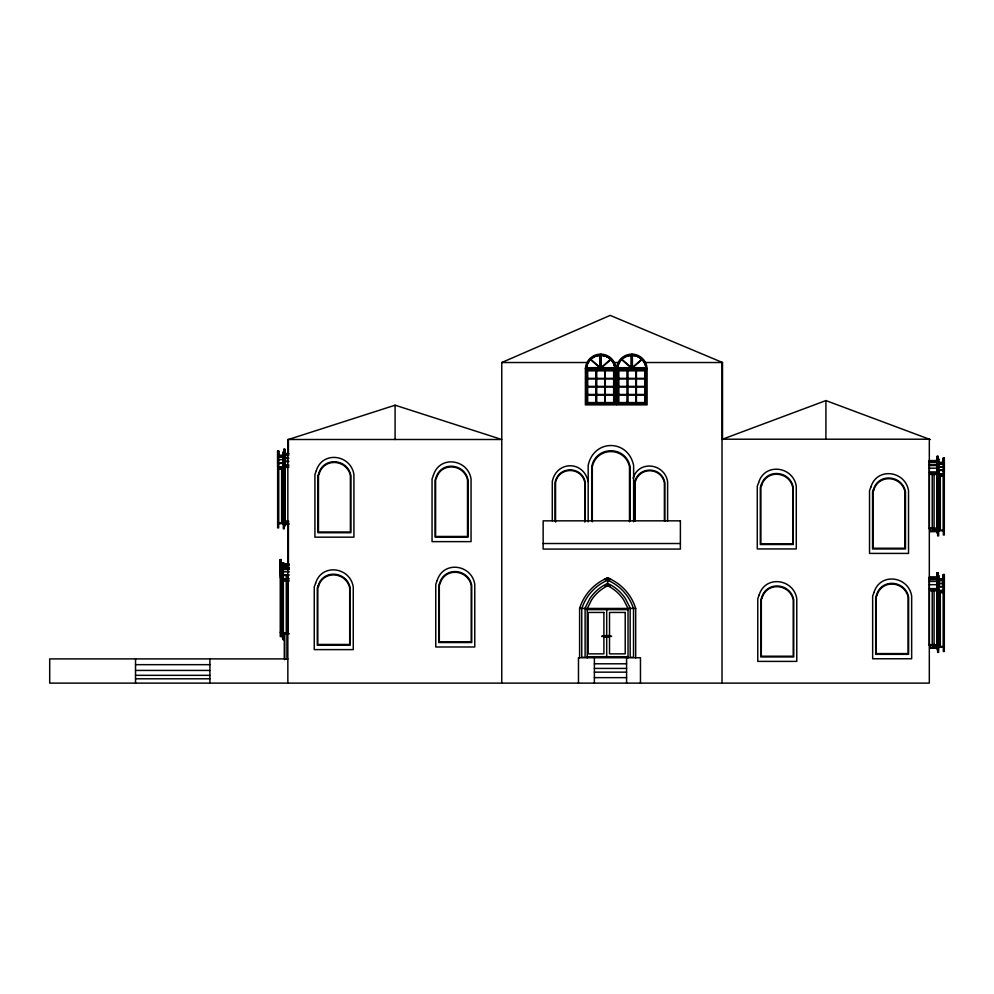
<?xml version="1.0" encoding="UTF-8"?>
<svg xmlns="http://www.w3.org/2000/svg" width="994" height="994" viewBox="0 0 994 994"><rect width="100%" height="100%" fill="white"/><g stroke="black" fill="none" stroke-linecap="round" stroke-linejoin="round"><path stroke-width="1.49" d="M277.649 450.978L277.649 527.913L278.643 527.913L278.643 450.978L277.649 450.978L277.649 466.82L283.824 466.82M278.357 455.737L278.357 523.676M278.643 450.978L278.643 456.084L277.649 456.084M280.246 559.61L280.246 636.545L281.24 636.545L281.24 559.61L280.246 559.61L280.246 575.451L281.24 575.451M281.24 559.61L281.24 564.716L280.246 564.716M282.395 563.461L282.395 637.862L283.352 637.862L283.352 563.461L282.395 563.461L282.395 578.781L289.366 578.781M283.812 563.076L283.812 568.121L283.812 563.076L282.843 563.076L283.812 563.648M283.079 568.071L283.079 633.762M283.352 563.461L283.352 568.394L282.395 568.394M283.315 451.885L283.315 528.82L284.309 528.82L284.309 451.885L283.315 451.885L283.315 467.714L284.023 467.714M283.886 449.251L283.886 526.186L284.868 526.186L284.868 449.251L283.886 449.251L283.886 465.08L288.757 465.08M284.309 451.885L283.315 452.469M284.868 449.251L284.868 454.345L283.886 454.345M287.875 467.329L287.875 466.621M938.634 648.125L929.875 648.125L929.875 644.336M938.634 531.653L929.875 531.653L929.875 527.864M932.223 644.783L932.223 589.02M932.223 528.299L932.223 472.548M932.794 647.417L932.794 644.336M932.794 530.945L932.794 527.864M934.074 644.783L934.074 589.02M934.074 528.299L934.074 472.548M934.646 647.417L934.646 644.336M934.646 530.945L934.646 527.864M937.081 572.793L937.081 649.728L938.075 649.728L938.075 572.793L937.081 572.793L937.081 577.899L938.075 577.899M937.081 456.321L937.081 533.244L938.075 533.244L938.075 456.321L937.081 456.321L937.081 461.415L938.634 461.253M937.367 645.491L937.367 577.551M937.367 529.007L937.367 460.57M937.653 644.684L937.653 652.362L938.634 652.362L938.634 575.427L937.653 575.427L937.653 577.738L938.634 577.738M937.653 528.199L937.653 535.89L938.634 535.89L938.634 458.955L937.653 458.955L938.634 459.539M937.926 648.125L937.926 579.688L938.634 579.688M937.926 531.653L937.926 463.216L938.634 463.216M938.46 646.522L938.46 590.759M938.46 530.038L938.46 474.275M940.312 646.522L940.312 590.759M940.312 530.038L940.312 474.275M943.306 574.532L943.306 651.468L944.3 651.468L944.3 574.532L943.306 574.532L943.306 579.626L944.3 579.626M943.306 458.048L943.306 534.983L944.3 534.983L944.3 458.048L943.306 458.048L943.306 463.154L944.3 463.154M943.592 647.231L943.592 578.794M943.592 530.746L943.592 462.806M586.236 368.55L586.895 365.022A14.475 14.475 0 0 1 597.059 355.417L604.277 355.417A14.475 14.475 0 0 1 614.454 365.022L615.112 368.55M617.373 368.55L618.032 365.022A14.475 14.475 0 0 1 628.196 355.417L635.414 355.417A14.475 14.475 0 0 1 645.591 365.022L646.249 368.55M633.103 478.276C638.769 459.713 664.762 463.452 667.62 481.692L667.62 521.055M601.246 367.407L610.589 359.343A14.189 14.189 0 0 0 601.221 355.305L601.246 367.705L614.665 367.705L614.454 366.326A13.991 13.991 0 0 0 611.459 360.25L610.279 359.02A13.991 13.991 0 0 0 602.662 355.43L601.246 355.33M601.532 367.705L610.863 359.642M632.383 367.407L641.726 359.343A14.189 14.189 0 0 0 632.383 355.33L632.383 367.705L645.802 367.705L645.591 366.326A13.991 13.991 0 0 0 642.596 360.25L641.416 359.02A13.991 13.991 0 0 0 633.799 355.43L632.383 355.33M632.669 367.705L642 359.642M635.675 657.866L635.675 608.44A48.383 48.383 0 0 0 607.645 577.862L604.389 579.328L609.943 581.254A46.233 46.233 0 0 1 632.495 605.855L633.526 608.813L633.526 657.27L630.171 657.27L630.171 607.955L625.338 598.438A43.326 43.326 0 0 0 611.472 585.379L607.645 583.403L603.818 585.379A43.326 43.326 0 0 0 589.951 598.438L585.106 607.955L585.106 657.27L581.751 657.27L581.751 608.813L582.782 605.855A46.233 46.233 0 0 1 605.334 581.254L610.9 579.328L607.645 577.862A48.383 48.383 0 0 0 579.614 608.44L579.614 657.866M628.034 657.866L628.034 608.44L623.549 599.63A41.176 41.176 0 0 0 607.707 585.789L607.582 585.789A41.176 41.176 0 0 0 591.728 599.63L587.255 608.44L587.255 657.866M501.759 683.114L501.759 362.524L610.192 315.384L722.514 362.524L722.514 439.497M605.309 636.992L605.632 635.787M608.005 635.874L608.229 636.707A7.815 7.815 0 0 1 609.918 636.446A12.636 12.636 0 0 1 611.422 636.471L611.546 636.21A22.216 22.216 0 0 0 608.117 635.862L608.229 636.707M929.315 439.211L825.915 400.582L722.514 439.211L929.315 439.211L929.315 683.114L49.7 683.114L49.7 658.898L287.85 658.898M287.85 683.114L287.838 439.497L501.759 439.497L395.09 405.192L288.409 439.497L288.409 453.363M635.675 608.44L579.614 608.44M605.122 635.862L605.122 636.719L605.122 635.862A22.216 22.216 0 0 0 601.817 636.11L601.817 636.471A12.636 12.636 0 0 1 603.321 636.446A7.815 7.815 0 0 1 605.011 636.707M607.93 635.601L608.626 635.787M600.09 355.305L598.686 355.417A13.991 13.991 0 0 0 591.07 358.996L589.889 360.238A13.991 13.991 0 0 0 586.895 366.301L586.671 367.681L600.09 367.681L600.09 355.305A14.189 14.189 0 0 0 590.759 359.319L600.09 367.395M631.227 355.305L629.823 355.417A13.991 13.991 0 0 0 622.207 358.996L621.026 360.238A13.991 13.991 0 0 0 618.019 366.301L617.808 367.681L631.227 367.681L631.227 355.305A14.189 14.189 0 0 0 621.896 359.319L631.227 367.395M501.759 362.524L588.622 362.524M613.447 362.524L618.094 362.524M644.46 362.524L722.514 362.524M585.391 368.55L615.957 368.55L615.957 404.869L585.391 404.869L585.391 368.55A15.308 15.308 0 0 1 600.674 354.125A15.308 15.308 0 0 1 615.957 368.55M616.529 368.55L647.094 368.55L647.094 404.869L616.529 404.869L616.529 368.55A15.308 15.308 0 0 1 631.811 354.125A15.308 15.308 0 0 1 647.094 368.55M587.702 378.366L596.065 378.366L596.065 370.812M613.646 378.366L605.284 378.366L605.284 370.812M618.84 378.366L627.202 378.366L627.202 370.812M644.783 378.366L636.421 378.366L636.421 370.812M587.702 378.9L596.065 378.9L596.065 386.467M613.646 378.9L605.284 378.9L605.284 386.467M618.84 378.9L627.202 378.9L627.202 386.467M644.783 378.9L636.421 378.9L636.421 386.467M587.119 386.38L614.217 386.38M618.256 386.38L645.354 386.38M587.119 387.001L614.292 387.001M618.256 387.001L645.429 387.001L645.429 403.142L618.256 403.104M587.702 394.469L596.065 394.469L596.065 386.914M613.646 394.469L605.284 394.469L605.284 386.914M618.84 394.469L627.202 394.469L627.202 386.914M644.783 394.469L636.421 394.469L636.421 386.914M587.702 395.003L596.065 395.003L596.065 402.57M613.646 395.003L605.284 395.003L605.284 402.57M618.84 395.003L627.202 395.003L627.202 402.57M644.783 395.003L636.421 395.003L636.421 402.57M929.315 439.497L930.459 439.497M283.886 449.822L284.868 449.822M277.649 451.562L278.643 451.562M283.886 451.549L284.868 451.549M277.649 453.289L278.643 453.289M283.886 453.5L288.757 453.5M283.315 454.183L288.757 454.009M284.595 454.705L288.62 454.705M277.649 455.24L283.824 455.24M283.886 455.488L288.757 455.488M277.649 455.737L283.824 455.737M283.315 456.147L284.023 456.147M283.315 456.644L284.023 456.644M937.081 456.892L938.075 456.892M283.315 456.979L284.309 456.979M277.649 457.228L283.824 457.228M283.886 457.886L288.757 457.886M283.315 458.122L284.868 458.11M284.595 458.482L288.62 458.482M937.081 458.619L938.075 458.619M943.306 458.632L944.3 458.632M277.649 459.626L283.824 459.626M277.649 459.849L278.643 459.849M943.306 460.359L944.3 460.359M283.315 460.533L284.023 460.533M938.075 460.57L929.315 460.57L929.315 472.15L938.075 472.15L938.075 456.321M283.315 460.744L284.309 460.744M283.886 461.129L288.757 461.129M929.315 461.079L938.075 461.079M284.595 461.638L288.62 461.638M938.137 462.309L944.3 462.309M929.315 462.558L938.075 462.558M277.649 462.869L284.868 462.695M938.137 462.806L944.3 462.806M278.357 463.366L283.725 463.366M938.224 463.502L943.592 463.502M937.926 463.713L938.634 463.713M283.315 463.763L284.023 463.763M937.653 464.049L938.634 464.049M938.137 464.285L944.3 464.285M277.649 464.434L278.643 464.434M929.315 464.956L938.075 464.956M937.081 465.18L938.075 465.18M283.315 465.341L284.309 465.341M937.926 465.192L938.634 465.192M288.62 465.478L284.595 465.478L284.595 453.5L284.595 521.937M929.315 465.552L937.367 465.552M283.886 466.261L284.868 466.261M284.595 466.621L288.62 466.621M938.137 466.695L944.3 466.695M943.306 466.919L944.3 466.919M278.357 467.205L283.725 467.205M283.886 467.329L288.757 467.329M938.224 467.292L943.592 467.292M937.926 467.602L938.634 467.602M937.653 467.814L938.634 467.814M277.649 468L278.643 468M929.315 468.199L938.075 468.199M278.357 468.36L283.725 468.36M283.315 468.895L284.309 468.895M277.649 469.069L283.824 469.069M937.081 469.764L944.3 469.938M283.315 469.963L284.023 469.963M938.224 470.435L943.592 470.435M937.926 470.833L938.634 470.833M943.306 471.504L944.3 471.504M937.653 472.411L938.634 472.411M937.367 472.548L929.315 472.548L929.315 473.691L937.367 473.691L937.367 474.399M937.081 473.33L938.075 473.33M938.137 473.877L944.3 473.877L944.3 458.048M938.224 474.275L943.592 474.275M938.075 474.399L929.315 474.399L929.315 529.007L938.075 529.007M937.926 474.784L938.634 474.784L938.634 458.955M943.306 475.07L944.3 475.07M938.224 475.43L943.592 475.43L943.592 476.138M937.653 475.964L944.3 476.138M938.634 477.033L937.926 476.325M284.595 521.241L288.62 521.241M283.886 521.937L288.757 521.937M278.357 522.968L283.725 522.968M277.649 523.676L283.824 523.676M285.365 523.875L289.391 523.875M283.315 524.583L284.023 524.583M284.309 524.583L288.185 524.583M929.315 528.299L937.367 528.299M938.224 530.038L943.592 530.038M938.137 530.746L944.3 530.746M937.926 530.945L929.875 530.945L929.875 531.653M543.146 543.519L680.381 543.519M280.246 560.194L281.24 560.194M280.246 561.921L281.24 561.921M280.246 563.871L289.005 563.871M282.395 564.033L283.352 564.033M280.246 564.368L289.005 564.368M280.954 565.064L289.005 565.064M282.843 565.35L283.812 565.35M282.395 565.698L283.352 565.698M280.246 565.859L289.005 565.859M283.812 567.288L288.422 567.288M282.395 567.586L289.366 567.586M283.812 567.785L288.422 567.785M282.395 568.071L289.366 568.071M280.246 568.257L281.24 568.257M280.246 568.481L281.24 568.481M282.395 569.5L289.366 569.5M280.246 571.5L281.24 571.5M282.395 571.823L289.366 571.823M282.395 572.035L283.352 572.035M280.246 573.066L281.24 573.066M937.081 573.376L938.075 573.376M282.395 574.954L289.366 574.954M937.081 575.091L938.075 575.091M943.306 575.116L944.3 575.116M283.079 575.439L288.272 575.439M937.653 576.011L938.634 576.011M282.395 576.47L283.352 576.47M280.246 576.632L281.24 576.632M943.306 576.831L944.3 576.831M938.075 577.054L929.315 577.054L929.315 588.622L938.075 588.622L938.075 572.793M929.315 577.551L938.075 577.551M280.246 577.7L281.24 577.7M929.315 577.762L937.367 578.247M938.137 578.794L944.3 578.794M929.315 579.03L938.075 579.03M283.079 579.154L288.272 579.154M938.137 579.291L944.3 579.291M929.315 579.688L937.367 579.688M282.395 579.912L283.352 579.912M938.224 579.987L943.592 579.987M283.079 580.272L288.272 580.272M937.926 580.185L938.634 580.185M937.653 580.533L938.634 580.533M938.137 580.769L944.3 580.769M282.395 580.956L289.366 580.956M929.315 581.44L938.075 581.44M937.081 581.664L938.634 581.664M938.137 583.18L944.3 583.18M943.306 583.391L944.3 583.391M938.224 583.764L943.592 583.764M937.926 584.074L938.634 584.074M937.653 584.298L938.634 584.298M929.315 584.683L938.075 584.683M937.081 586.249L938.075 586.249M938.137 586.41L944.3 586.41M938.224 586.92L943.592 586.92M937.926 587.317L938.634 587.317M943.306 587.988L944.3 587.988M937.653 588.883L938.634 588.883M937.367 589.02L929.315 589.02L929.315 590.175L937.367 590.175L937.367 590.871M937.081 589.802L938.075 589.802M938.137 590.361L944.3 590.361L944.3 574.532M943.592 590.759L929.315 590.871L929.315 645.491L938.075 645.491M937.926 591.256L938.634 591.256L938.634 575.427M943.306 591.542L944.3 591.542M938.224 591.902L943.592 591.902L943.592 592.61M937.653 592.449L938.634 592.449M938.137 592.61L944.3 592.61M938.634 593.517L937.926 592.809M586.895 609.633L628.034 609.633M280.246 632.308L281.24 632.308M283.079 633.079L288.272 633.079M282.395 633.762L289.366 633.762M929.315 644.783L937.367 644.783M938.224 646.522L943.592 646.522M938.137 647.231L944.3 647.231M937.926 647.417L929.875 647.417L929.875 648.125M586.895 656.686L628.034 656.686M594.387 663.793L626.58 663.793M135.532 664.663L209.908 664.663M594.387 668.415L626.58 668.415M135.532 670.428L209.908 670.428M594.387 672.155L626.58 672.155M135.532 675.336L209.908 675.336M594.387 677.635L626.58 677.635M135.532 678.79L209.908 678.79M605.122 637.005L604.501 636.657M607.756 636.918L608.813 636.11M621.61 359.617L630.942 367.681M590.473 359.617L599.804 367.681M644.795 386.43L644.783 370.812L618.84 370.812L618.84 386.467M613.658 386.43L613.646 370.812L587.702 370.812L587.702 386.467M588.075 481.444C583.726 460.545 556.628 460.545 552.291 481.444L552.291 520.806M937.926 463.216L937.926 475.182M937.926 579.688L937.926 591.654M937.653 575.427L937.653 577.738M825.915 400.582L825.915 439.211M722.017 362.524L722.017 683.114M664.837 521.266L664.837 482.711C661.669 465.925 637.8 465.925 634.632 482.711L634.632 521.266M664.377 520.769L664.377 482.711C660.96 466.795 638.508 466.795 635.091 482.711L635.091 520.769M645.354 403.142L645.354 370.277L618.256 370.277L618.256 403.142M644.783 386.914L644.783 402.57L618.84 402.57L618.84 386.914M640.459 683.114L640.459 657.742L578.471 657.742L578.471 683.114M635.849 370.812L635.849 378.366L627.487 378.366L627.487 370.812M635.849 386.467L635.849 378.9L627.487 378.9L627.487 386.467M635.849 386.914L635.849 394.469L627.487 394.469L627.487 386.914M635.849 402.57L635.849 395.003L627.487 395.003L627.487 402.57M633.625 521.775L633.625 465.453C628.109 438.901 593.691 438.901 588.175 465.453L588.175 521.775M632.097 354.162L632.097 367.991L646.15 367.991A14.276 14.276 0 0 0 632.097 355.02M630.084 520.955L630.084 466.758C626.046 445.436 595.741 445.436 591.716 466.758L591.716 520.955M629.488 521.788L629.488 466.758C625.164 446.542 596.636 446.542 592.312 466.758L592.312 521.788M627.773 370.812L627.773 378.366M627.773 378.9L627.773 386.467M627.773 386.914L627.773 394.469M627.773 395.003L627.773 402.57M626.58 657.742L626.58 683.114M613.646 386.914L613.646 402.57L587.702 402.57L587.702 386.914M607.645 577.862L607.645 585.752M606.7 609.633L606.7 656.686M604.712 370.812L604.712 378.366L596.35 378.366L596.35 370.812M604.712 386.467L604.712 378.9L596.35 378.9L596.35 386.467M604.712 386.914L604.712 394.469L596.35 394.469L596.35 386.914M604.712 402.57L604.712 395.003L596.35 395.003L596.35 402.57M600.96 354.162L600.96 367.991L615.013 367.991A14.276 14.276 0 0 0 600.96 355.02M596.636 370.812L596.636 378.366M596.636 378.9L596.636 386.467M596.636 386.914L596.636 394.469M596.636 395.003L596.636 402.57M594.387 657.742L594.387 683.114M585.28 521.03L585.28 482.475C582.111 465.689 558.243 465.689 555.074 482.475L555.074 521.03M584.82 522.049L584.82 482.475C581.415 466.546 558.951 466.546 555.547 482.475L555.547 522.049M395.09 405.192L395.09 439.497M288.409 524.26L288.409 563.436M288.049 575.439L288.049 633.079M287.303 520.794L287.303 523.875M286.918 633.066L286.918 659.32M286.26 575.439L286.26 633.079M284.657 633.849L284.657 659.681M284.383 632.979L284.383 658.711M283.812 633.091L283.812 639.167L282.843 639.167L282.843 633.091M283.501 467.205L283.501 522.968M283.613 638.869L283.613 639.701M283.079 638.869L283.079 639.701M282.843 563.076L282.843 568.121M281.65 467.205L281.65 522.968M280.954 563.871L280.954 632.308M209.908 658.898L209.908 683.114M135.532 658.898L135.532 683.114M604.737 585.988A20.563 20.054 0 0 1 610.54 585.988M604.253 636.061C605.358 639.502 606.924 633.625 604.253 636.061M607.247 636.061C608.353 639.502 609.918 633.625 607.247 636.061M316.291 470.734L314.912 474.461L314.912 537.17L353.914 537.17L353.914 474.461C350.795 454.581 322.466 450.506 316.291 470.734M318.826 473.231L317.956 475.579L317.956 532.734L350.882 532.734L350.882 475.579C347.738 458.868 323.92 456.37 318.826 473.231M319.248 473.641L318.465 475.579L318.465 531.989L350.373 531.989L350.373 475.579C346.981 459.576 324.181 457.402 319.248 473.641M315.62 583.192L314.253 586.92L314.253 649.616L353.255 649.616L353.255 586.92C350.137 567.027 321.808 562.952 315.62 583.192M318.155 585.677L317.285 588.038L317.285 645.181L350.211 645.181L350.211 588.038C347.08 571.326 323.249 568.817 318.155 585.677M318.577 586.087L317.794 588.038L317.794 644.447L349.702 644.447L349.702 588.038C346.31 572.022 323.51 569.86 318.577 586.087M433.434 475.207L432.055 478.934L432.055 541.631L471.057 541.631L471.057 478.934C467.938 459.054 439.609 454.979 433.434 475.207M435.968 477.692L435.099 480.052L435.099 537.195L468.025 537.195L468.025 480.052C464.881 463.341 441.063 460.831 435.968 477.692M436.391 478.114L435.608 480.052L435.608 536.462L467.515 536.462L467.515 480.052C464.123 464.036 441.324 461.875 436.391 478.114M437.149 580.558L435.77 584.273L435.77 646.982L474.772 646.982L474.772 584.273C471.653 564.393 443.324 560.318 437.149 580.558M439.671 583.043L438.801 585.404L438.801 642.546L471.728 642.546L471.728 585.404C468.596 568.692 444.765 566.182 439.671 583.043M440.093 583.453L439.311 585.404L439.311 641.801L471.218 641.801L471.218 585.404C467.826 569.388 445.026 567.226 440.093 583.453M758.658 482.512L757.279 486.24L757.279 548.937L796.281 548.937L796.281 486.24C793.175 466.36 764.833 462.285 758.658 482.512M761.193 485.01L760.323 487.358L760.323 544.501L793.249 544.501L793.249 487.358C790.118 470.647 766.287 468.137 761.193 485.01M761.615 485.42L760.832 487.358L760.832 543.768L792.74 543.768L792.74 487.358C789.348 471.342 766.548 469.18 761.615 485.42M759.143 594.971L757.776 598.686L757.776 661.395L796.778 661.395L796.778 598.686C793.659 578.806 765.33 574.731 759.143 594.971M761.677 597.456L760.808 599.804L760.808 656.959L793.734 656.959L793.734 599.804C790.603 583.105 766.772 580.595 761.677 597.456M762.1 597.866L761.317 599.804L761.317 656.214L793.224 656.214L793.224 599.804C789.832 583.801 767.033 581.627 762.1 597.866M870.906 486.985L869.526 490.713L869.526 553.409L908.528 553.409L908.528 490.713C905.41 470.821 877.081 466.758 870.906 486.985M873.44 489.47L872.558 491.831L872.558 548.974L905.484 548.974L905.484 491.831C902.353 475.12 878.522 472.61 873.44 489.47M873.863 489.893L873.067 491.831L873.067 548.241L904.987 548.241L904.987 491.831C901.595 475.815 878.783 473.653 873.863 489.893M874.037 592.337L872.657 596.052L872.657 658.761L911.66 658.761L911.66 596.052C908.541 576.172 880.212 572.097 874.037 592.337M876.571 594.822L875.702 597.17L875.702 654.325L908.615 654.325L908.615 597.17C905.484 580.471 881.653 577.961 876.571 594.822M876.994 595.232L876.199 597.17L876.199 653.58L908.118 653.58L908.118 597.17C904.726 581.167 881.914 578.993 876.994 595.232M600.388 367.966L586.336 367.966A14.276 14.276 0 0 1 600.388 355.007L600.388 367.966M631.525 367.966L617.473 367.966A14.276 14.276 0 0 1 631.525 355.007L631.525 367.966M615.087 369.408L586.261 369.408L586.261 404.011L615.087 404.011L615.087 369.408M646.224 369.408L617.398 369.408L617.398 404.011L646.224 404.011L646.224 369.408M614.217 370.277L587.119 370.277L587.119 403.142L614.292 403.142L614.217 370.277M680.381 520.844L543.146 520.844L543.146 549.086L680.381 549.086L680.381 520.844M603.892 612.453L588.187 612.453L588.187 653.866L603.892 653.866L603.892 612.453M625.214 612.453L609.521 612.453L609.521 653.866L625.214 653.866L625.214 612.453"/></g></svg>
